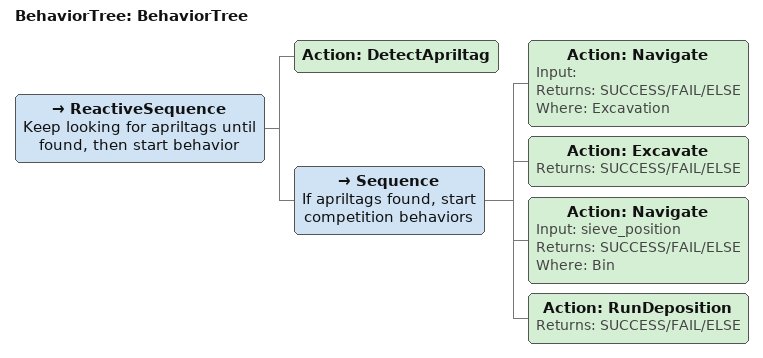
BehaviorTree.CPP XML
<?xml version="1.0"?>
<root main_tree_to_execute="BehaviorTree">
    <BehaviorTree ID="BehaviorTree">
        <ReactiveSequence name="Keep looking for apriltags until found, then start behavior">
            <Action ID="DetectApriltag"/>
            <Sequence name="If apriltags found, start competition behaviors">
                <Action ID="Navigate" Input="" Returns="SUCCESS/FAIL/ELSE" Where="Excavation"/>
                <Action ID="Excavate" Returns="SUCCESS/FAIL/ELSE"/>
                <Action ID="Navigate" Input="sieve_position" Returns="SUCCESS/FAIL/ELSE" Where="Bin"/>
                <Action ID="RunDeposition" Returns="SUCCESS/FAIL/ELSE"/>
            </Sequence>
        </ReactiveSequence>
    </BehaviorTree>
</root>
